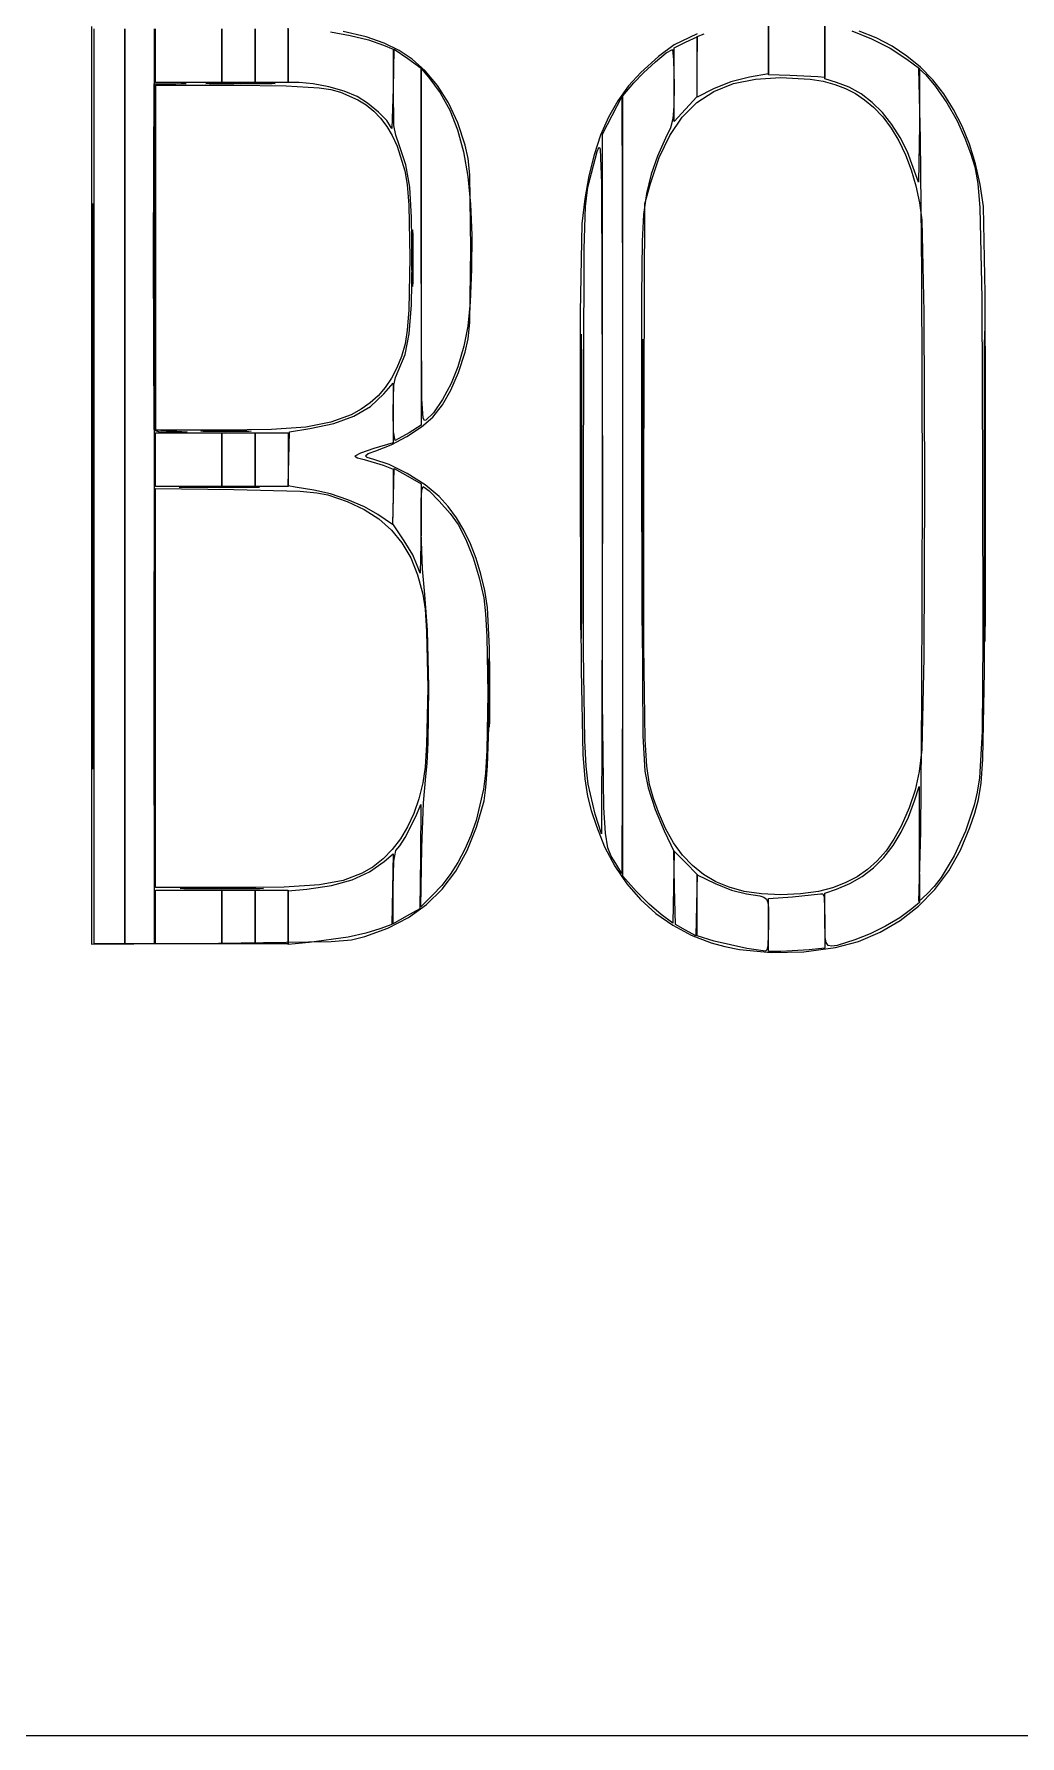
# Model space of a CAD drawing. Extents: x 0 to 1058, y 0 to 353.
# Drawn here: x 406.2 to 542.4, y 0 to 235 of the extents above; entities that cross this region are included whole.
import ezdxf

# ---------------------------------------------------------------- set-up
doc = ezdxf.new("R2010")
doc.units = 0

msp = doc.modelspace()

# ---------------------------------------------------------------- linework, layer by layer
at = {"layer": 'Layer 1'}
for p, q in [((414.161, 236.009), (414.161, 172.664)), ((414.514, 172.509), (414.514, 235.656)), ((418.747, 172.509), (418.747, 235.656)), ((418.747, 235.656), (418.747, 172.509)), ((422.80447, 235.65601), (422.804, 172.509)), ((422.981, 231.9521), (422.981, 235.656)), ((432.153, 235.656), (432.153, 231.952)), ((432.153, 231.9521), (432.153, 235.656)), ((436.739, 231.9521), (436.739, 235.656)), ((436.739, 235.656), (436.739, 231.952)), ((441.325, 232.005), (441.325, 235.762)), ((441.325, 235.656), (441.325, 231.952)), ((447.180687, 235.259937), (449.867746, 234.772508)), ((452.07628, 234.55505), (448.884783, 235.297097)), ((497.799784, 234.995941), (494.61897, 233.45501)), ((497.769, 234.615), (498.73913, 234.98522)), ((507.64677, 236.80534), (507.647, 233.124)), ((507.647, 233.024), (507.647, 236.714)), ((515.40799, 236.27303), (515.408, 232.613)), ((515.408, 232.565), (515.408, 236.375)), ((519.135304, 235.387423), (521.871524, 234.311775)), ((522.512438, 234.415746), (520.161976, 235.360289)), ((449.867746, 234.772508), (452.391563, 234.137437)), ((454.566522, 233.698294), (452.07628, 234.55505)), ((452.391563, 234.137437), (454.49433, 233.41026)), ((454.49433, 233.41026), (455.78889, 232.86936)), ((456.632696, 232.702439), (454.566522, 233.698294)), ((455.78889, 232.86936), (455.789, 227.383)), ((455.86806, 227.34057), (455.96536, 232.85859)), ((455.96536, 232.85859), (457.81744, 231.56154)), ((458.455917, 231.463416), (456.632696, 232.702439)), ((494.61897, 233.45501), (492.45268, 231.86516)), ((493.525427, 232.339082), (494.38049, 232.83402)), ((494.38049, 232.83402), (494.53167, 231.380635)), ((494.594, 233.046), (496.1815, 233.81727)), ((494.5945, 227.967), (494.594, 233.046)), ((496.1815, 233.81727), (497.769, 234.58854)), ((497.769, 234.58854), (497.7549, 230.44798)), ((497.769, 230.432), (497.769, 234.615)), ((507.647, 233.124), (507.647, 229.443)), ((507.647, 229.33484), (507.647, 233.024)), ((515.408, 232.613), (515.408, 228.953)), ((521.871524, 234.311775), (524.453047, 232.993832)), ((524.704763, 233.267338), (522.512438, 234.415746)), ((524.453047, 232.993832), (526.74613, 231.49379)), ((526.736123, 231.917675), (524.704763, 233.267338)), ((422.981, 228.247), (422.981, 231.9521)), ((432.153, 228.247), (432.153, 231.9521)), ((432.153, 231.952), (432.153, 228.247)), ((436.739, 228.247), (436.739, 231.9521)), ((436.739, 231.952), (436.739, 228.247)), ((441.32498, 228.24693), (441.325, 232.005)), ((441.325, 231.952), (441.325, 228.247)), ((457.81744, 231.56154), (459.66952, 230.26448)), ((460.2173, 229.87716), (458.455917, 231.463416)), ((459.66952, 230.26448), (459.669, 205.612)), ((492.45268, 231.86516), (490.00259, 229.65854)), ((490.382101, 229.609726), (492.035219, 231.127634)), ((492.035219, 231.127634), (493.525427, 232.339082)), ((494.53167, 231.380635), (494.59456, 227.88632)), ((497.7549, 230.44798), (497.7408, 226.30743)), ((497.76923, 226.24894), (497.769, 230.432)), ((515.40807, 228.75465), (515.408, 232.565)), ((528.603685, 230.36937), (526.736123, 231.917675)), ((526.74613, 231.49379), (528.46073, 230.21373)), ((530.30462, 228.625033), (528.603685, 230.36937)), ((422.7129, 204.4348), (422.8043, 228.0709)), ((422.8043, 228.0709), (425.01075, 228.0984)), ((425.09894, 227.99336), (422.98069, 227.86082)), ((427.567, 228.247), (422.981, 228.247)), ((425.01075, 228.0984), (427.21716, 228.1259)), ((427.21716, 228.1259), (425.09894, 227.99336)), ((432.153, 228.247), (427.567, 228.247)), ((429.958135, 228.114024), (430.81064, 228.15796)), ((430.425925, 228.078137), (429.958135, 228.114024)), ((434.79894, 228.04525), (430.425925, 228.078137)), ((430.81064, 228.1581), (438.57176, 228.15845)), ((430.81064, 228.15796), (430.81064, 228.1581)), ((434.446, 228.247), (432.153, 228.247)), ((436.739, 228.247), (434.446, 228.247)), ((439.108667, 228.078697), (434.79894, 228.04525)), ((439.032, 228.247), (436.739, 228.247)), ((438.57176, 228.15845), (439.507943, 228.114643)), ((441.325, 228.247), (439.032, 228.247)), ((439.507943, 228.114643), (439.108667, 228.078697)), ((442.82428, 228.24093), (441.32498, 228.24693)), ((444.754383, 228.081359), (442.82428, 228.24093)), ((446.921347, 227.662501), (444.754383, 228.081359)), ((459.67895, 205.7459), (459.68895, 230.1882)), ((459.68895, 230.1882), (460.74457, 228.95348)), ((461.953696, 227.84183), (460.2173, 229.87716)), ((460.74457, 228.95348), (462.305077, 226.846289)), ((487.539, 226.414), (489.03831, 228.19541)), ((490.00259, 229.65854), (488.320513, 227.788455)), ((489.03831, 228.19541), (490.382101, 229.609726)), ((494.59381, 222.88778), (494.594, 227.967)), ((494.594, 227.967), (494.5945, 227.967)), ((502.448368, 228.352015), (500.05741, 227.40057)), ((500.103494, 227.035029), (502.794186, 228.113095)), ((504.9963, 228.99761), (502.448368, 228.352015)), ((502.794186, 228.113095), (505.851514, 228.746168)), ((507.647, 229.443), (504.9963, 228.99761)), ((505.851514, 228.746168), (509.2985, 228.95302)), ((510.55742, 229.216), (507.647, 229.33484)), ((509.2985, 228.95302), (513.402976, 228.724567)), ((510.5573, 229.21546), (510.55742, 229.216)), ((514.43786, 229.0248), (510.5573, 229.21546)), ((513.402976, 228.724567), (515.176687, 228.428829)), ((515.408, 228.953), (514.43786, 229.0248)), ((515.176687, 228.428829), (516.793041, 228.00304)), ((517.0058, 228.2829), (515.40807, 228.75465)), ((516.793041, 228.00304), (518.273284, 227.440419)), ((518.75175, 227.617868), (517.0058, 228.2829)), ((528.64, 220.4868), (528.40163, 230.18818)), ((528.40163, 230.18818), (529.34499, 229.30624)), ((528.46073, 230.21373), (528.461, 222.351)), ((529.34499, 229.30624), (530.713065, 227.71465)), ((531.836099, 226.687277), (530.30462, 228.625033)), ((422.98069, 227.86082), (422.98, 204.082)), ((422.981, 204.0816), (422.981, 227.895)), ((422.981, 227.895), (433.8289, 227.89)), ((433.8289, 227.89), (441.039656, 227.822111)), ((441.039656, 227.822111), (445.600025, 227.545899)), ((445.600025, 227.545899), (447.211111, 227.291448)), ((449.038741, 227.0531), (446.921347, 227.662501)), ((447.211111, 227.291448), (448.549356, 226.939047)), ((448.549356, 226.939047), (450.927, 225.87924)), ((450.82013, 226.3219), (449.038741, 227.0531)), ((452.269905, 225.403232), (450.82013, 226.3219)), ((450.927, 225.87924), (452.087466, 225.157135)), ((455.789, 227.383), (455.61261, 221.89694)), ((455.914652, 222.323173), (455.86806, 227.34057)), ((463.453225, 225.452674), (461.953696, 227.84183)), ((462.305077, 226.846289), (463.617142, 224.452072)), ((486.837755, 225.728469), (485.549894, 223.467195)), ((486.03991, 223.69085), (487.36283, 226.2627)), ((488.320513, 227.788455), (486.837755, 225.728469)), ((487.36283, 226.2627), (487.45323, 199.3577)), ((487.539, 172.544), (487.539, 226.414)), ((494.59456, 227.88632), (494.57492, 224.998734)), ((497.7408, 226.30743), (496.16731, 224.5976)), ((497.756416, 225.493195), (500.103494, 227.035029)), ((500.05741, 227.40057), (497.76923, 226.24894)), ((518.273284, 227.440419), (519.63866, 226.734185)), ((520.407926, 226.688623), (518.75175, 227.617868)), ((519.63866, 226.734185), (520.910417, 225.877556)), ((521.958997, 225.512188), (520.407926, 226.688623)), ((520.910417, 225.877556), (522.1098, 224.86375)), ((530.713065, 227.71465), (532.234315, 225.466389)), ((533.195289, 224.558712), (531.836099, 226.687277)), ((452.087466, 225.157135), (453.136206, 224.31071)), ((453.775694, 224.185539), (452.269905, 225.403232)), ((453.136206, 224.31071), (454.079681, 223.330245)), ((454.95769, 223.007376), (453.775694, 224.185539)), ((454.079681, 223.330245), (454.924352, 222.206021)), ((464.717089, 222.70746), (463.453225, 225.452674)), ((463.617142, 224.452072), (464.686966, 221.7429)), ((485.549894, 223.467195), (484.452508, 220.993249)), ((484.717, 221.119), (486.03991, 223.69085)), ((494.001013, 220.943132), (495.72993, 223.468821)), ((494.442687, 223.265966), (494.087897, 222.013343)), ((494.57492, 224.998734), (494.442687, 223.265966)), ((496.16731, 224.5976), (494.59381, 222.88778)), ((495.72993, 223.468821), (497.756416, 225.493195)), ((523.389631, 224.105586), (521.958997, 225.512188)), ((522.1098, 224.86375), (523.398441, 223.500576)), ((524.6845, 222.485843), (523.389631, 224.105586)), ((523.398441, 223.500576), (524.571736, 221.936262)), ((532.234315, 225.466389), (533.66132, 222.960426)), ((534.379362, 222.241951), (533.195289, 224.558712)), ((454.924352, 222.206021), (455.676683, 220.92832)), ((455.43609, 222.2073), (454.95769, 223.007376)), ((455.43622, 222.20718), (455.43609, 222.2073)), ((455.61261, 221.89694), (455.43622, 222.20718)), ((455.676683, 220.92832), (456.343135, 219.487422)), ((456.162301, 220.98547), (455.914652, 222.323173)), ((456.63686, 219.65533), (456.162301, 220.98547)), ((464.686966, 221.7429), (465.520752, 218.690842)), ((465.74649, 219.60396), (464.717089, 222.70746)), ((484.452508, 220.993249), (483.541172, 218.295245)), ((484.71658, 172.6915), (484.717, 221.119)), ((492.546644, 217.897357), (494.001013, 220.943132)), ((494.087897, 222.013343), (493.40058, 220.56619)), ((524.571736, 221.936262), (525.622637, 220.187267)), ((525.828271, 220.669981), (524.6845, 222.485843)), ((528.461, 222.351), (528.34903, 214.4888)), ((533.66132, 222.960426), (534.74666, 220.59573)), ((535.385487, 219.739605), (534.379362, 222.241951)), ((456.343135, 219.487422), (457.44425, 216.07716)), ((457.554952, 216.909246), (456.63686, 219.65533)), ((465.520752, 218.690842), (466.124702, 215.267971)), ((466.17983, 217.767566), (465.74649, 219.60396)), ((482.68688, 213.8056), (483.98404, 218.74449)), ((483.98404, 218.74449), (484.208252, 219.276524)), ((484.208252, 219.276524), (484.299129, 219.30307)), ((484.299129, 219.30307), (484.377222, 219.080619)), ((484.377222, 219.080619), (484.582269, 214.360592)), ((493.40058, 220.56619), (492.29249, 218.10456)), ((525.622637, 220.187267), (526.544099, 218.270055)), ((526.805614, 218.675026), (525.828271, 220.669981)), ((527.6012, 216.518), (526.805614, 218.675026)), ((528.816901, 201.9069), (528.64, 220.4868)), ((534.74666, 220.59573), (535.545868, 218.525059)), ((536.210833, 217.054285), (535.385487, 219.739605)), ((535.545868, 218.525059), (536.138064, 216.642493)), ((458.100212, 213.825239), (457.554952, 216.909246)), ((466.414926, 215.504235), (466.17983, 217.767566)), ((483.541172, 218.295245), (482.811466, 215.3618)), ((491.3438, 214.31272), (492.546644, 217.897357)), ((492.29249, 218.10456), (491.436436, 215.59564)), ((526.544099, 218.270055), (527.329075, 216.201086)), ((527.329075, 216.201086), (527.97052, 213.996821)), ((527.60139, 216.51728), (527.6012, 216.518)), ((528.34903, 214.4888), (527.60139, 216.51728)), ((536.138064, 216.642493), (536.556314, 214.322597)), ((536.852571, 214.188603), (536.210833, 217.054285)), ((457.44425, 216.07716), (457.742684, 214.168101)), ((457.742684, 214.168101), (457.957044, 211.330884)), ((458.357874, 209.630802), (458.100212, 213.825239)), ((466.124702, 215.267971), (466.505017, 211.446357)), ((466.53086, 205.31646), (466.414926, 215.504235)), ((482.811466, 215.3618), (482.258966, 212.181526)), ((484.582269, 214.360592), (484.69062, 172.59689)), ((490.55073, 211.49049), (491.3438, 214.31272)), ((491.436436, 215.59564), (490.803637, 212.93957)), ((527.97052, 213.996821), (528.461387, 211.673722)), ((536.556314, 214.322597), (536.833685, 210.939936)), ((537.30787, 211.14517), (536.852571, 214.188603)), ((414.374654, 210.988609), (414.38224, 211.558691)), ((414.38224, 211.558691), (414.390278, 211.467862)), ((414.390278, 211.467862), (414.426, 204.1708)), ((482.258966, 212.181526), (481.87925, 208.74304)), ((482.35264, 211.122398), (482.68688, 213.8056)), ((490.803637, 212.93957), (490.36531, 210.03649)), ((490.44119, 174.27239), (490.55073, 211.49049)), ((528.461387, 211.673722), (528.79463, 209.24825)), ((414.361025, 207.93065), (414.374654, 210.988609)), ((457.957044, 211.330884), (458.132542, 204.111759)), ((458.41317, 203.55343), (458.357874, 209.630802)), ((466.505017, 211.446357), (466.667899, 207.198069)), ((482.167221, 205.311538), (482.35264, 211.122398)), ((490.36531, 210.03649), (490.191787, 206.371686)), ((528.79463, 209.24825), (529.062475, 196.545401)), ((536.833685, 210.939936), (537.098056, 198.484576)), ((537.549106, 199.20242), (537.30787, 211.14517)), ((414.334, 172.509), (414.361025, 207.93065)), ((458.4041, 204.0822), (458.438844, 207.603081)), ((458.438844, 207.603081), (458.476079, 207.924071)), ((458.476079, 207.924071), (458.5214, 207.15116)), ((458.5214, 207.15116), (458.5214, 200.80116)), ((466.667899, 207.198069), (466.61955, 202.49518)), ((481.87925, 208.74304), (481.626326, 196.549577)), ((422.79, 180.3577), (422.7129, 204.4348)), ((459.669, 205.612), (459.669, 180.96)), ((459.67946, 205.74599), (459.67895, 205.7459)), ((459.760535, 184.594847), (459.67946, 205.74599)), ((466.41486, 195.115942), (466.53086, 205.31646)), ((482.07057, 172.8615), (482.167221, 205.311538)), ((490.191787, 206.371686), (490.09022, 198.781311)), ((414.426, 204.1708), (414.426, 140.8472)), ((422.98, 204.082), (422.98, 180.303)), ((422.981, 180.27), (422.981, 204.0816)), ((458.132542, 204.111759), (457.968745, 196.89936)), ((458.3252, 197.591444), (458.41317, 203.55343)), ((458.40477, 204.0822), (458.4041, 204.0822)), ((458.438751, 200.499019), (458.40477, 204.0822)), ((466.61955, 202.49518), (466.423092, 197.960839)), ((458.475911, 200.110594), (458.438751, 200.499019)), ((458.5214, 200.80116), (458.475911, 200.110594)), ((528.876847, 172.54815), (528.816901, 201.9069)), ((458.036226, 193.548513), (458.3252, 197.591444)), ((466.423092, 197.960839), (466.103139, 194.625256)), ((487.45323, 199.3577), (487.45323, 145.7575)), ((490.09022, 198.781311), (490.09191, 170.21599)), ((537.098056, 198.484576), (537.19571, 174.27293)), ((537.54822, 170.39187), (537.549106, 199.20242)), ((457.968745, 196.89936), (457.758984, 194.070549)), ((466.177405, 192.863692), (466.41486, 195.115942)), ((481.626326, 196.549577), (481.63936, 169.15714)), ((529.062475, 196.545401), (529.157516, 172.746395)), ((457.456899, 190.717315), (458.036226, 193.548513)), ((457.758984, 194.070549), (457.46365, 192.17326)), ((466.103139, 194.625256), (465.570573, 191.84961)), ((465.73813, 191.02896), (466.177405, 192.863692)), ((481.738938, 191.55185), (481.753026, 193.19582)), ((481.753026, 193.19582), (481.760868, 193.502296)), ((481.760868, 193.502296), (481.769177, 193.453463)), ((481.769177, 193.453463), (481.8061, 189.5305)), ((490.220119, 192.552723), (490.227977, 192.849677)), ((490.227977, 192.849677), (490.236303, 192.802369)), ((490.236303, 192.802369), (490.2733, 189.0014)), ((537.477875, 191.9465), (537.491934, 193.624551)), ((537.491934, 193.624551), (537.499759, 193.937383)), ((537.499759, 193.937383), (537.50805, 193.887544)), ((537.50805, 193.887544), (537.5449, 189.8833)), ((456.946728, 190.431126), (456.322374, 188.853044)), ((456.49787, 188.39053), (457.456899, 190.717315)), ((457.46365, 192.17326), (456.946728, 190.431126)), ((465.570573, 191.84961), (464.73628, 188.99508)), ((464.82945, 188.224742), (465.73813, 191.02896)), ((481.711, 172.509), (481.738938, 191.55185)), ((490.178, 172.509), (490.206, 190.95985)), ((490.206, 190.95985), (490.220119, 192.552723)), ((537.45, 172.509), (537.477875, 191.9465)), ((456.322374, 188.853044), (455.584676, 187.431282)), ((456.13873, 187.52592), (456.49787, 188.39053)), ((463.785355, 185.806666), (464.82945, 188.224742)), ((464.73628, 188.99508), (463.81648, 186.726345)), ((481.8061, 189.5305), (481.8061, 155.4874)), ((490.2733, 189.0014), (490.2733, 156.0167)), ((537.5449, 189.8833), (537.5449, 155.1347)), ((454.727724, 186.158108), (453.745605, 185.025787)), ((454.52445, 185.26919), (455.78881, 186.74629)), ((455.584676, 187.431282), (454.727724, 186.158108)), ((455.78881, 186.74629), (455.789, 182.635)), ((455.789, 182.93), (455.922654, 186.495428)), ((455.922654, 186.495428), (456.13873, 187.52592)), ((462.599563, 183.762145), (463.785355, 185.806666)), ((463.81648, 186.726345), (462.619942, 184.485037)), ((450.396405, 182.18291), (452.67899, 183.541554)), ((452.632409, 184.026589), (451.382225, 183.152781)), ((453.745605, 185.025787), (452.632409, 184.026589)), ((452.67899, 183.541554), (454.52445, 185.26919)), ((459.9599, 181.911206), (459.760535, 184.594847)), ((461.26579, 182.07859), (462.599563, 183.762145)), ((462.619942, 184.485037), (461.383254, 182.665954)), ((447.209511, 181.349584), (443.763956, 180.698034)), ((444.32355, 180.48044), (447.627618, 181.170219)), ((449.98914, 182.39663), (447.209511, 181.349584)), ((447.627618, 181.170219), (450.396405, 182.18291)), ((451.382225, 183.152781), (449.98914, 182.39663)), ((455.78845, 182.92987), (455.789, 182.93)), ((455.871789, 180.054726), (455.78845, 182.92987)), ((455.789, 182.635), (455.789, 178.523)), ((459.669, 180.96), (458.01243, 179.90943)), ((459.711842, 180.711567), (461.26579, 182.07859)), ((460.124834, 181.615427), (459.9599, 181.911206)), ((460.343, 181.66389), (460.124834, 181.615427)), ((461.383254, 182.665954), (460.343, 181.66389)), ((422.78935, 180.3575), (422.79, 180.3577)), ((422.998988, 180.166736), (422.78935, 180.3575)), ((422.98, 180.303), (425.18486, 180.17775)), ((432.28344, 180.27017), (422.981, 180.27)), ((422.981, 176.2132), (422.981, 179.917)), ((422.981, 179.917), (427.567, 179.917)), ((423.461489, 180.041738), (422.998988, 180.166736)), ((425.17378, 179.9845), (423.461489, 180.041738)), ((427.38972, 180.0525), (425.17378, 179.9845)), ((425.18486, 180.17775), (427.38972, 180.0525)), ((427.567, 179.917), (432.153, 179.917)), ((429.273818, 180.133775), (429.965, 180.18011)), ((429.555743, 180.095703), (429.273818, 180.133775)), ((432.68227, 180.06018), (429.555743, 180.095703)), ((429.965, 180.18011), (429.965, 180.18)), ((429.965, 180.18), (435.60945, 180.1793)), ((432.153, 179.917), (432.153, 176.213)), ((432.153, 176.2132), (432.153, 179.917)), ((432.153, 179.917), (434.446, 179.917)), ((439.004568, 180.364167), (432.28344, 180.27017)), ((435.870466, 180.094821), (432.68227, 180.06018)), ((434.446, 179.917), (436.739, 179.917)), ((435.60945, 180.1793), (436.219134, 180.13278)), ((436.219134, 180.13278), (435.870466, 180.094821)), ((436.739, 176.2132), (436.739, 179.917)), ((436.739, 179.917), (439.032, 179.917)), ((436.739, 179.917), (436.739, 176.213)), ((443.763956, 180.698034), (439.004568, 180.364167)), ((439.032, 179.917), (441.325, 179.917)), ((441.325, 179.917), (441.325, 176.213)), ((441.40153, 176.31409), (441.50133, 180.05883)), ((441.50133, 180.05883), (444.32355, 180.48044)), ((455.531153, 178.235922), (457.71635, 179.380967)), ((456.07215, 178.85887), (455.871789, 180.054726)), ((458.01243, 179.90943), (456.07215, 178.85887)), ((457.71635, 179.380967), (459.711842, 180.711567)), ((441.30173, 172.56935), (441.40153, 176.31409)), ((451.279211, 177.08771), (450.50065, 176.69287)), ((450.50065, 176.69287), (450.878334, 176.462289)), ((450.878334, 176.462289), (451.79382, 176.22432)), ((453.14648, 177.7206), (451.279211, 177.08771)), ((451.79382, 176.22432), (454.43966, 175.4412)), ((451.979131, 176.744459), (452.369581, 177.05616)), ((452.233451, 176.47648), (451.979131, 176.744459)), ((453.12925, 176.23825), (452.233451, 176.47648)), ((452.369581, 177.05616), (453.40809, 177.42556)), ((455.242044, 175.54113), (453.12925, 176.23825)), ((455.789, 178.523), (453.14648, 177.7206)), ((453.40809, 177.42556), (455.531153, 178.235922)), ((422.981, 172.509), (422.981, 176.2132)), ((432.153, 172.509), (432.153, 176.2132)), ((432.153, 176.213), (432.153, 172.509)), ((436.739, 172.509), (436.739, 176.2132)), ((436.739, 176.213), (436.739, 172.509)), ((441.325, 176.213), (441.325, 172.509)), ((454.43966, 175.4412), (455.789, 174.9013)), ((457.757883, 174.28274), (455.242044, 175.54113)), ((455.789, 174.9013), (455.789, 171.059)), ((455.86625, 171.15405), (455.96545, 174.96463)), ((455.96545, 174.96463), (457.81753, 173.90607)), ((460.217985, 172.722917), (457.757883, 174.28274)), ((457.81753, 173.90607), (459.66961, 172.84751)), ((490.407025, 150.454531), (490.44119, 174.27239)), ((537.19571, 174.27293), (537.240277, 151.432691)), ((414.161, 172.664), (414.161, 109.319)), ((414.361025, 137.087357), (414.334, 172.509)), ((414.334, 172.509), (414.334, 172.509)), ((414.514, 109.361), (414.514, 172.509)), ((418.747, 109.361), (418.747, 172.509)), ((418.747, 172.509), (418.747, 109.361)), ((422.804, 172.509), (422.804, 109.361)), ((427.567, 172.509), (422.981, 172.509)), ((422.981, 144.6692), (422.981, 172.217)), ((422.981, 172.217), (433.8289, 172.06817)), ((426.264983, 172.376181), (427.30161, 172.419)), ((426.767485, 172.341123), (426.264983, 172.376181)), ((431.79953, 172.30874), (426.767485, 172.341123)), ((427.30161, 172.419), (436.29744, 172.419)), ((427.30161, 172.419), (427.30161, 172.419)), ((432.153, 172.509), (427.567, 172.509)), ((436.831574, 172.341145), (431.79953, 172.30874)), ((434.446, 172.509), (432.153, 172.509)), ((433.8289, 172.06817), (442.974562, 171.831199)), ((436.739, 172.509), (434.446, 172.509)), ((436.29744, 172.419), (437.334073, 172.376206)), ((439.032, 172.509), (436.739, 172.509)), ((437.334073, 172.376206), (436.831574, 172.341145)), ((441.325, 172.509), (439.032, 172.509)), ((442.28348, 172.38126), (441.30173, 172.56935)), ((444.85276, 171.96201), (442.28348, 172.38126)), ((442.974562, 171.831199), (445.282286, 171.624753)), ((447.138262, 171.466154), (444.85276, 171.96201)), ((445.282286, 171.624753), (446.7935, 171.3184)), ((459.66961, 172.84751), (459.67, 166.681)), ((459.690625, 170.588031), (459.786944, 171.987662)), ((459.786944, 171.987662), (459.94611, 172.50907)), ((459.94611, 172.50907), (460.768935, 171.912935)), ((462.16357, 171.1215), (460.217985, 172.722917)), ((460.768935, 171.912935), (462.177869, 170.479429)), ((481.711, 172.5089), (481.711, 172.509)), ((481.738938, 153.466091), (481.711, 172.5089)), ((482.092755, 149.7336), (482.07057, 172.8615)), ((484.69062, 172.59689), (484.57868, 124.53089)), ((484.728345, 142.894652), (484.71658, 172.6915)), ((487.5393, 118.67392), (487.539, 172.544)), ((490.206, 154.058235), (490.178, 172.5091)), ((490.178, 172.5091), (490.178, 172.509)), ((528.81937, 143.258025), (528.876847, 172.54815)), ((529.157516, 172.746395), (529.076489, 148.929367)), ((537.477875, 153.071504), (537.45, 172.509)), ((537.45, 172.509), (537.45, 172.509)), ((446.7935, 171.3184), (449.463262, 170.420534)), ((449.571248, 170.669445), (447.138262, 171.466154)), ((449.463262, 170.420534), (451.803793, 169.327425)), ((451.849849, 169.685941), (449.571248, 170.669445)), ((451.803793, 169.327425), (453.832753, 168.020672)), ((453.6722, 168.6297), (451.849849, 169.685941)), ((455.789, 171.059), (455.7008, 167.23835)), ((455.76705, 167.34347), (455.86625, 171.15405)), ((459.669827, 166.14164), (459.690625, 170.588031)), ((463.408328, 169.733408), (462.16357, 171.1215)), ((462.177869, 170.479429), (463.683738, 168.740895)), ((464.547287, 168.169426), (463.408328, 169.733408)), ((490.09191, 170.21599), (490.301096, 138.049852)), ((537.450775, 146.982983), (537.54822, 170.39187)), ((453.67233, 168.62994), (453.6722, 168.6297)), ((455.7008, 167.23835), (453.67233, 168.62994)), ((453.832753, 168.020672), (455.567803, 166.481872)), ((457.33286, 165.00846), (455.76705, 167.34347)), ((463.683738, 168.740895), (464.79737, 167.22968)), ((465.575066, 166.441879), (464.547287, 168.169426)), ((464.79737, 167.22968), (465.846866, 165.195123)), ((481.63936, 169.15714), (481.756701, 147.191282)), ((455.567803, 166.481872), (457.026601, 164.692627)), ((457.026601, 164.692627), (458.22681, 162.634533)), ((458.508354, 163.04227), (457.33286, 165.00846)), ((459.67, 166.681), (459.52166, 160.51453)), ((459.850319, 161.144989), (459.669827, 166.14164)), ((466.486286, 164.563094), (465.575066, 166.441879)), ((465.846866, 165.195123), (466.845805, 162.647656)), ((467.275568, 162.545397), (466.486286, 164.563094)), ((458.22681, 162.634533), (459.18609, 160.289192)), ((459.13577, 161.594), (458.508354, 163.04227)), ((466.845805, 162.647656), (467.699296, 159.860552)), ((467.937533, 160.401115), (467.275568, 162.545397)), ((422.796, 144.639), (422.824337, 160.1298)), ((422.824337, 160.1298), (422.838632, 161.467119)), ((422.838632, 161.467119), (422.846589, 161.716427)), ((422.846589, 161.716427), (422.85502, 161.676703)), ((422.85502, 161.676703), (422.8925, 158.4855)), ((459.13622, 161.59396), (459.13577, 161.594)), ((459.52166, 160.51453), (459.13622, 161.59396)), ((459.18609, 160.289192), (459.9221, 157.6382)), ((460.1987, 157.57317), (459.850319, 161.144989)), ((467.699296, 159.860552), (468.31245, 157.10708)), ((468.4668, 158.142574), (467.937533, 160.401115)), ((422.8925, 158.4855), (422.8925, 130.7925)), ((459.9221, 157.6382), (460.212507, 155.557436)), ((460.569802, 152.652714), (460.1987, 157.57317)), ((468.85799, 155.7821), (468.4668, 158.142574)), ((460.212507, 155.557436), (460.419653, 152.492253)), ((468.31245, 157.10708), (468.558721, 154.913122)), ((469.13434, 150.169039), (468.85799, 155.7821)), ((481.8061, 155.4874), (481.769177, 151.56447)), ((490.2733, 156.0167), (490.236303, 152.215726)), ((537.5449, 155.1347), (537.50805, 151.130469)), ((468.558721, 154.913122), (468.734078, 151.77284)), ((481.753026, 151.822119), (481.738938, 153.466091)), ((490.220119, 152.465367), (490.206, 154.058235)), ((537.491934, 151.393459), (537.477875, 153.071504)), ((460.419653, 152.492253), (460.584381, 144.70563)), ((460.721225, 144.850071), (460.569802, 152.652714)), ((468.734078, 151.77284), (468.872505, 143.913977)), ((481.760868, 151.515641), (481.753026, 151.822119)), ((481.769177, 151.56447), (481.760868, 151.515641)), ((490.227977, 152.168415), (490.220119, 152.465367)), ((490.236303, 152.215726), (490.227977, 152.168415)), ((490.607072, 137.56929), (490.407025, 150.454531)), ((537.240277, 151.432691), (537.122522, 138.663368)), ((537.499759, 151.080628), (537.491934, 151.393459)), ((537.50805, 151.130469), (537.499759, 151.080628)), ((468.992, 144.11), (469.02546, 148.419719)), ((469.02546, 148.419719), (469.061401, 148.81899)), ((469.061401, 148.81899), (469.10521, 147.88281)), ((469.110519, 141.926713), (469.13434, 150.169039)), ((482.2666, 137.403389), (482.092755, 149.7336)), ((529.076489, 148.929367), (528.81613, 136.17245)), ((469.10521, 147.88281), (469.10521, 140.1217)), ((481.756701, 147.191282), (482.019477, 135.496477)), ((487.45323, 145.7575), (487.36283, 119.0623)), ((537.216124, 134.862414), (537.450775, 146.982983)), ((422.824337, 129.148222), (422.796, 144.639)), ((422.796, 144.639), (422.796, 144.639)), ((422.98, 117.122), (422.981, 144.6692)), ((460.584381, 144.70563), (460.416719, 136.872343)), ((460.639616, 137.132878), (460.721225, 144.850071)), ((468.872505, 143.913977), (468.728655, 136.051842)), ((468.99246, 144.11), (468.992, 144.11)), ((469.025382, 139.736978), (468.99246, 144.11)), ((468.83906, 133.941955), (469.110519, 141.926713)), ((484.901237, 128.161326), (484.728345, 142.894652)), ((528.644, 124.884), (528.81937, 143.258025)), ((414.426, 140.8472), (414.390278, 133.55014)), ((469.061276, 139.269187), (469.025382, 139.736978)), ((469.10521, 140.1217), (469.061276, 139.269187)), ((537.122522, 138.663368), (536.747057, 132.2556)), ((414.374654, 134.029396), (414.361025, 137.087357)), ((460.416719, 136.872343), (460.208377, 133.748828)), ((460.507251, 134.233711), (460.639616, 137.132878)), ((482.460686, 133.891242), (482.2666, 137.403389)), ((490.301096, 138.049852), (490.549851, 133.183451)), ((490.85198, 133.891771), (490.607072, 137.56929)), ((414.38224, 133.459313), (414.374654, 134.029396)), ((460.31162, 132.46877), (460.507251, 134.233711)), ((468.728655, 136.051842), (468.551164, 132.907467)), ((468.626885, 130.9483), (468.83906, 133.941955)), ((482.019477, 135.496477), (482.274545, 132.148948)), ((528.81613, 136.17245), (528.424281, 133.133869)), ((536.977572, 131.545127), (537.216124, 134.862414)), ((414.390278, 133.55014), (414.38224, 133.459313)), ((459.9171, 131.5864), (459.360124, 129.393542)), ((460.208377, 133.748828), (459.9171, 131.5864)), ((460.001757, 128.839569), (460.31162, 132.46877)), ((468.551164, 132.907467), (468.30345, 130.70778)), ((482.274545, 132.148948), (482.648941, 129.747054)), ((482.753037, 131.403108), (482.460686, 133.891242)), ((490.549851, 133.183451), (491.00931, 130.88129)), ((491.223906, 131.345849), (490.85198, 133.891771)), ((528.424281, 133.133869), (527.864594, 130.547669)), ((536.747057, 132.2556), (536.432873, 130.278126)), ((422.8925, 130.7925), (422.85502, 127.601308)), ((459.360124, 129.393542), (458.653598, 127.367887)), ((468.30345, 130.70778), (467.24851, 126.360454)), ((468.3725, 129.1016), (468.626885, 130.9483)), ((482.648941, 129.747054), (483.17032, 127.750088)), ((483.713, 127.265), (482.753037, 131.403108)), ((491.00931, 130.88129), (491.981484, 127.908827)), ((491.745672, 129.397673), (491.223906, 131.345849)), ((492.4401, 127.51339), (491.745672, 129.397673)), ((527.864594, 130.547669), (527.059722, 128.130209)), ((527.79635, 129.11734), (528.42282, 131.05762)), ((528.42282, 131.05762), (528.44182, 123.06329)), ((536.432873, 130.278126), (536.01849, 128.50003)), ((536.11847, 127.416304), (536.620991, 129.261773)), ((536.620991, 129.261773), (536.977572, 131.545127)), ((422.838632, 127.810898), (422.824337, 129.148222)), ((422.846589, 127.561587), (422.838632, 127.810898)), ((422.85502, 127.601308), (422.846589, 127.561587)), ((457.48342, 124.016639), (458.95712, 126.91861)), ((458.653598, 127.367887), (457.802362, 125.516633)), ((458.95712, 126.91861), (459.63921, 128.58815)), ((459.63921, 128.58815), (459.56621, 121.39807)), ((459.782, 122.591), (460.001757, 128.839569)), ((467.335642, 125.469194), (468.3725, 129.1016)), ((483.17032, 127.750088), (483.86634, 125.61734)), ((483.713, 127.26492), (483.713, 127.265)), ((484.57868, 124.53089), (483.713, 127.26492)), ((485.112606, 124.610809), (484.901237, 128.161326)), ((491.981484, 127.908827), (493.20736, 124.97307)), ((493.416994, 125.282212), (492.4401, 127.51339)), ((527.059722, 128.130209), (525.93232, 125.59785)), ((526.953089, 126.839468), (527.79635, 129.11734)), ((536.01849, 128.50003), (534.853643, 124.923861)), ((535.4421, 125.41267), (536.11847, 127.416304)), ((457.802362, 125.516633), (456.811255, 123.846977)), ((466.035472, 122.238338), (467.335642, 125.469194)), ((467.24851, 126.360454), (466.528656, 124.325874)), ((483.86634, 125.61734), (485.000043, 122.731633)), ((485.441657, 122.626962), (485.112606, 124.610809)), ((493.20736, 124.97307), (494.61392, 122.06346)), ((494.515891, 123.317818), (493.416994, 125.282212)), ((524.827988, 122.917416), (525.963006, 124.772113)), ((525.93232, 125.59785), (524.948294, 123.796144)), ((525.963006, 124.772113), (526.953089, 126.839468)), ((528.39948, 115.18259), (528.64406, 124.88398)), ((528.64406, 124.88398), (528.644, 124.884)), ((534.853643, 124.923861), (533.277787, 121.485806)), ((534.162428, 122.294704), (535.4421, 125.41267)), ((455.685116, 122.366119), (454.428785, 121.081254)), ((456.811255, 123.846977), (455.685116, 122.366119)), ((455.887772, 120.748643), (456.15606, 122.24698)), ((456.15606, 122.24698), (456.724937, 122.862663)), ((456.724937, 122.862663), (457.48342, 124.016639)), ((459.62677, 114.47718), (459.78231, 122.59107)), ((459.78231, 122.59107), (459.782, 122.591)), ((464.457671, 119.392747), (466.035472, 122.238338)), ((465.688903, 122.401379), (464.735515, 120.59999)), ((466.528656, 124.325874), (465.688903, 122.401379)), ((485.000043, 122.731633), (486.399955, 120.070193)), ((485.914188, 121.476716), (485.441657, 122.626962)), ((495.747336, 121.610461), (494.515891, 123.317818)), ((494.67258, 117.11346), (494.57428, 122.19823)), ((494.57428, 122.19823), (496.18295, 120.56653)), ((523.859309, 122.204703), (522.654643, 120.815074)), ((523.54992, 121.277517), (524.827988, 122.917416)), ((524.948294, 123.796144), (523.859309, 122.204703)), ((528.44182, 123.06329), (528.46082, 115.06895)), ((532.532701, 119.42885), (534.162428, 122.294704)), ((453.0471, 119.999582), (451.5449, 119.1283)), ((452.555892, 119.276513), (454.55464, 120.69843)), ((454.428785, 121.081254), (453.0471, 119.999582)), ((454.55464, 120.69843), (455.8094, 121.80014)), ((455.8094, 121.80014), (455.711, 116.91445)), ((455.789, 117.068), (455.887772, 120.748643)), ((459.56621, 121.39807), (459.49321, 114.20799)), ((464.735515, 120.59999), (463.674761, 118.93473)), ((486.556, 120.427), (485.914188, 121.476716)), ((486.399955, 120.070193), (488.053941, 117.645361)), ((487.36283, 119.0623), (486.556, 120.427)), ((494.61392, 122.06346), (494.51602, 117.14523)), ((497.121872, 120.150399), (495.747336, 121.610461)), ((496.18295, 120.56653), (497.79161, 118.93482)), ((498.650043, 118.927885), (497.121872, 120.150399)), ((520.572174, 118.650683), (522.130687, 119.85456)), ((522.654643, 120.815074), (521.323577, 119.6188)), ((522.130687, 119.85456), (523.54992, 121.277517)), ((533.277787, 121.485806), (531.45178, 118.490088)), ((445.619941, 117.495541), (440.778983, 117.199683)), ((448.920379, 118.106319), (445.619941, 117.495541)), ((447.283498, 117.411211), (450.15338, 118.188273)), ((451.5449, 119.1283), (448.920379, 118.106319)), ((450.15338, 118.188273), (452.555892, 119.276513)), ((463.674761, 118.93473), (462.512907, 117.418619)), ((462.587918, 116.916136), (464.457671, 119.392747)), ((489.37441, 116.61495), (487.5393, 118.67392)), ((488.053941, 117.645361), (489.949869, 115.469476)), ((497.79161, 118.93482), (497.69231, 114.69007)), ((497.769, 114.649), (497.769, 118.859)), ((497.769, 118.859), (500.25128, 117.66939)), ((500.342392, 117.933175), (498.650043, 118.927885)), ((500.25128, 117.66939), (502.544694, 116.76071)), ((502.209464, 117.156525), (500.342392, 117.933175)), ((518.239367, 117.772502), (516.464783, 117.105568)), ((517.04485, 116.90874), (518.876266, 117.66803)), ((519.855392, 118.607428), (518.239367, 117.772502)), ((518.876266, 117.66803), (520.572174, 118.650683)), ((521.323577, 119.6188), (519.855392, 118.607428)), ((531.45178, 118.490088), (530.495238, 117.253175)), ((530.579043, 116.838421), (532.532701, 119.42885)), ((433.5329, 117.12246), (422.98, 117.122)), ((422.981, 113.066), (422.981, 116.77)), ((422.981, 116.77), (427.567, 116.77)), ((426.400718, 116.990436), (427.478, 117.033)), ((426.922925, 116.955587), (426.400718, 116.990436)), ((432.1523, 116.9234), (426.922925, 116.955587)), ((427.478, 117.033), (436.82661, 117.033)), ((427.478, 117.033), (427.478, 117.033)), ((427.567, 116.77), (432.153, 116.77)), ((437.381684, 116.955587), (432.1523, 116.9234)), ((432.153, 116.77), (432.153, 113.066)), ((432.153, 113.066), (432.153, 116.77)), ((432.153, 116.77), (434.446, 116.77)), ((440.778983, 117.199683), (433.5329, 117.12246)), ((434.446, 116.77), (436.739, 116.77)), ((436.739, 113.066), (436.739, 116.77)), ((436.739, 116.77), (439.032, 116.77)), ((436.739, 116.77), (436.739, 113.066)), ((436.82661, 117.033), (437.903892, 116.990436)), ((437.903892, 116.990436), (437.381684, 116.955587)), ((439.032, 116.77), (441.325, 116.77)), ((441.325, 116.679), (443.88264, 116.92283)), ((441.325, 116.77), (441.325, 113.066)), ((441.325, 112.974), (441.325, 116.679)), ((443.88264, 116.92283), (447.283498, 117.411211)), ((455.711, 116.91445), (455.6125, 112.02876)), ((455.78905, 112.11588), (455.789, 117.068)), ((461.25622, 116.06468), (459.62677, 114.47718)), ((460.411894, 114.792221), (462.587918, 116.916136)), ((462.512907, 117.418619), (461.25622, 116.06468)), ((491.141793, 114.818591), (489.37441, 116.61495)), ((489.949869, 115.469476), (492.075606, 113.554881)), ((494.51602, 117.14523), (494.41812, 112.227)), ((494.77088, 112.02869), (494.67258, 117.11346)), ((504.2618, 116.58819), (502.209464, 117.156525)), ((502.544694, 116.76071), (504.57281, 116.24653)), ((504.26182, 116.58817), (504.2618, 116.58819)), ((506.664302, 116.234661), (504.26182, 116.58817)), ((504.57281, 116.24653), (506.43652, 115.98603)), ((506.43652, 115.98603), (506.986476, 115.804373)), ((509.351897, 116.118656), (506.664302, 116.234661)), ((506.986476, 115.804373), (507.339483, 115.508499)), ((507.339483, 115.508499), (507.538777, 115.038446)), ((507.647, 115.605), (510.93387, 115.82091)), ((507.647, 111.954), (507.647, 115.605)), ((512.059229, 116.239908), (509.351897, 116.118656)), ((510.93387, 115.82091), (514.81443, 116.26464)), ((514.52092, 116.59817), (512.059229, 116.239908)), ((516.464783, 117.105568), (514.52092, 116.59817)), ((514.81443, 116.26464), (515.132534, 116.27173)), ((515.132534, 116.27173), (515.311578, 115.826461)), ((515.311578, 115.826461), (515.40812, 112.62442)), ((515.408, 116.351), (517.04485, 116.90874)), ((515.408, 112.68), (515.408, 116.351)), ((528.327577, 114.546732), (530.579043, 116.838421)), ((529.53648, 116.24093), (528.39948, 115.18259)), ((530.495238, 117.253175), (529.53648, 116.24093)), ((422.981, 109.361), (422.981, 113.066)), ((432.153, 113.066), (432.153, 109.361)), ((432.153, 109.361), (432.153, 113.066)), ((436.739, 109.361), (436.739, 113.066)), ((436.739, 113.066), (436.739, 109.361)), ((441.325, 113.066), (441.325, 109.361)), ((441.325, 109.27072), (441.325, 112.974)), ((455.083754, 111.537337), (457.915279, 113.004716)), ((457.64113, 113.16193), (455.78905, 112.11588)), ((459.49321, 114.20799), (457.64113, 113.16193)), ((457.915279, 113.004716), (460.411894, 114.792221)), ((492.814, 113.391), (491.141793, 114.818591)), ((492.075606, 113.554881), (494.419019, 111.913916)), ((494.41812, 112.227), (492.814, 113.391)), ((497.69231, 114.69007), (497.59311, 110.44531)), ((497.76984, 110.43969), (497.769, 114.649)), ((507.538777, 115.038446), (507.627598, 114.334254)), ((507.627598, 114.334254), (507.64677, 111.98361)), ((525.760814, 112.966103), (523.796286, 111.788496)), ((527.4143, 114.18837), (525.760814, 112.966103)), ((525.804427, 112.577099), (528.327577, 114.546732)), ((528.46082, 115.06895), (527.4143, 114.18837)), ((452.016159, 110.820584), (449.588156, 110.272224)), ((451.903, 110.3738), (455.083754, 111.537337)), ((453.98559, 111.4252), (452.016159, 110.820584)), ((455.6125, 112.02876), (453.98559, 111.4252)), ((494.419019, 111.913916), (496.967974, 110.558922)), ((496.182, 111.237), (494.77088, 112.02869)), ((497.59311, 110.44531), (496.182, 111.237)), ((496.967974, 110.558922), (499.71034, 109.50224)), ((500.15109, 109.71947), (497.76984, 110.43969)), ((507.64677, 111.98361), (507.549037, 109.128416)), ((507.647, 108.303), (507.647, 111.954)), ((515.451508, 110.223947), (515.4079, 112.68002)), ((515.4079, 112.68002), (515.408, 112.68)), ((515.40812, 112.62442), (515.408, 108.756)), ((521.681138, 110.742966), (519.57579, 109.91693)), ((520.047565, 109.697253), (523.035715, 110.952834)), ((523.796286, 111.788496), (521.681138, 110.742966)), ((523.035715, 110.952834), (525.804427, 112.577099)), ((414.161, 109.319), (431.7117, 109.44687)), ((416.631, 109.361), (414.514, 109.361)), ((418.747, 109.361), (416.631, 109.361)), ((420.77553, 109.36099), (418.747, 109.361)), ((422.804, 109.361), (420.77553, 109.36099)), ((427.567, 109.361), (422.981, 109.361)), ((432.153, 109.361), (427.567, 109.361)), ((431.7117, 109.44687), (447.233462, 109.666071)), ((434.446, 109.361), (432.153, 109.361)), ((436.739, 109.361), (434.446, 109.361)), ((439.032, 109.361), (436.739, 109.361)), ((441.325, 109.361), (439.032, 109.361)), ((444.23541, 109.51635), (441.325, 109.27072)), ((449.588156, 110.272224), (444.23541, 109.51635)), ((447.233462, 109.666071), (450.061983, 109.919279)), ((450.061983, 109.919279), (451.9025, 110.37383)), ((451.9025, 110.37383), (451.903, 110.3738)), ((499.71034, 109.50224), (501.606813, 108.984038)), ((504.649, 108.694), (500.15109, 109.71947)), ((501.606813, 108.984038), (503.642512, 108.587352)), ((503.642512, 108.587352), (507.994843, 108.163857)), ((507.2058, 108.34623), (504.64816, 108.6945)), ((504.64816, 108.6945), (504.649, 108.694)), ((507.412798, 108.516901), (507.2058, 108.34623)), ((507.549037, 109.128416), (507.412798, 108.516901)), ((509.35902, 108.30272), (507.647, 108.303)), ((507.994843, 108.163857), (512.493847, 108.242417)), ((513.23958, 108.52936), (509.35902, 108.30272)), ((512.493847, 108.242417), (516.86604, 108.83369)), ((515.408, 108.756), (513.23958, 108.52936)), ((515.587349, 109.527101), (515.451508, 110.223947)), ((515.871511, 109.136454), (515.587349, 109.527101)), ((516.358215, 109.016059), (515.871511, 109.136454)), ((517.101682, 109.129971), (516.358215, 109.016059)), ((516.86604, 108.83369), (516.8661, 108.83367)), ((516.8661, 108.83367), (520.047565, 109.697253)), ((519.57579, 109.91693), (517.101682, 109.129971)), ((529.167, 0.00023), (0, 0.00023)), ((1058.33, 0.00023), (529.167, 0.00023))]:
    msp.add_line(p, q, dxfattribs=at)

doc.saveas('drawing.dxf')
